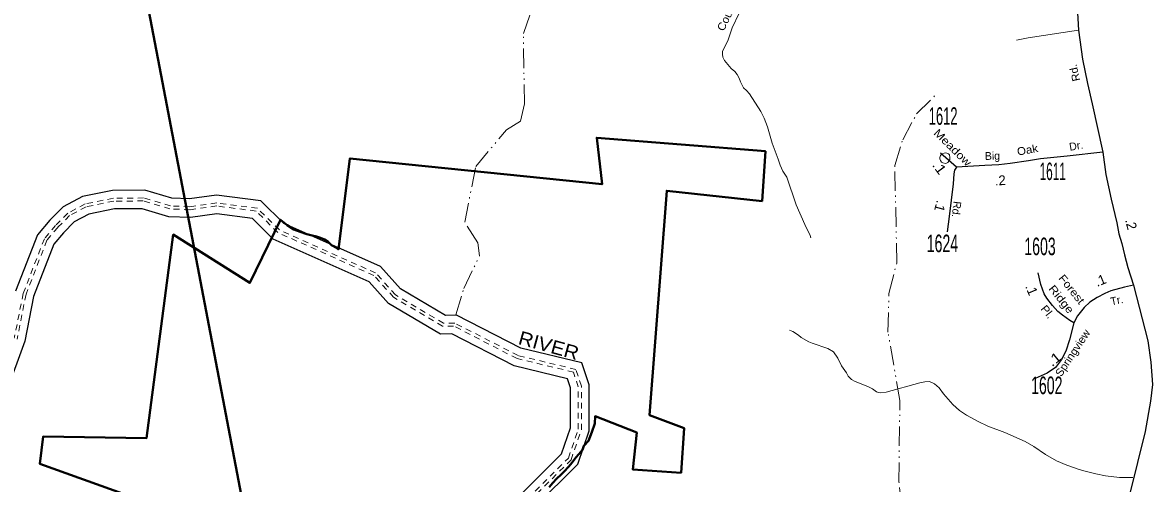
# Model space of a CAD drawing. Extents: x 583375 to 614032, y 233088 to 276691.
# Drawn here: x 607662 to 610555, y 258491 to 259671 of the extents above; entities that cross this region are included whole.
import ezdxf
from ezdxf.enums import TextEntityAlignment as Align

# ---------------------------------------------------------------- set-up
doc = ezdxf.new("R2010")
doc.units = 0
doc.header["$LTSCALE"] = 10
doc.linetypes.add('DASH_DOUBLE_DOT', pattern=[9.2, 5, -1.2, 0.3, -1.2, 0.3, -1.2])
doc.linetypes.add('SHORT_DASHED', pattern=[2.7, 1.5, -1.2])
for name, color, linetype, lineweight in [('10', 7, 'Continuous', 40), ('11', 7, 'Continuous', 40), ('17', 7, 'Continuous', 13), ('32', 7, 'Continuous', 25), ('35', 7, 'Continuous', 13), ('53', 7, 'Continuous', 40), ('56', 7, 'Continuous', 40), ('59', 7, 'DASH_DOUBLE_DOT', 13), ('60', 7, 'Continuous', 25), ('61', 7, 'SHORT_DASHED', 13)]:
    doc.layers.add(name, color=color, linetype=linetype, lineweight=lineweight)
doc.layers.add('21', color=7, linetype='Continuous')
doc.layers.add('8', color=7, linetype='Continuous')

msp = doc.modelspace()

# ---------------------------------------------------------------- linework, layer by layer
at = {"layer": '32'}
for points in [[(610403.24, 260419.13), (610404.46, 260323.89), (610401.69, 260248.36), (610397.94, 260184.41), (610394, 260140.58), (610388.79, 260094.95), (610383.06, 260053.62), (610381.93, 260037.82), (610362, 259860.17), (610360.32, 259778.51), (610360.81, 259741.9), (610365.66, 259651.56), (610375.69, 259576.98), (610388.46, 259515.13), (610400.8, 259463.07), (610427.5, 259339.35)], [(610427.5, 259339.35), (610336.62, 259328.44), (610267.9, 259322.27), (610237.35, 259316.77), (610190.42, 259310.24), (610161.44, 259306.89), (610125.93, 259304.56), (610053.45, 259301), (610012.19, 259336.44)], [(610427.5, 259339.35), (610435.63, 259281.91), (610449.22, 259218.47), (610463.62, 259158.38), (610469.05, 259130.29), (610476.44, 259104.8), (610483.47, 259075.97), (610491.57, 259044.11), (610506.73, 258998.63)], [(610053.45, 259301), (610048.28, 259292.61), (610046.24, 259283.53), (610044.65, 259257.78), (610034.36, 259174.21), (610029.22, 259135.39)], [(610353.16, 258902.22), (610343.04, 258907.58), (610324.42, 258921.38), (610313.02, 258931.38), (610299.3, 258946.28), (610284.46, 258964.88), (610277.39, 258976.61), (610268.73, 259000.57), (610262.03, 259029.98)], [(610506.73, 258998.63), (610542.64, 258855.54), (610551, 258801.66), (610554.71, 258744.07), (610550.07, 258701.33), (610536.14, 258623.3), (610497.15, 258464.64), (610468.37, 258369.89), (610449.81, 258312.29), (610422.88, 258253.77), (610374.61, 258154.37), (610300.34, 258014.28), (610277.13, 257967.84), (610255.78, 257924.18), (610246.49, 257900.95), (610239.06, 257869.37), (610228.85, 257810.84), (610212.14, 257712.38), (610191.72, 257609.26)], [(610506.73, 258998.63), (610482.85, 258993.45), (610448.65, 258983.76), (610433.17, 258977.44), (610413.17, 258967.3), (610394.78, 258954.52), (610379.99, 258941.08), (610372.84, 258932.89), (610363.16, 258920.3), (610353.16, 258902.22)], [(610353.16, 258902.22), (610342.71, 258858.6), (610333.39, 258829.48), (610322.14, 258808.12), (610306.23, 258787.54), (610285.27, 258773.18), (610254.23, 258759.2)]]:
    msp.add_lwpolyline(points, dxfattribs=at)
at = {"layer": '35'}
for points in [[(609496.82, 259694.72), (609478.99, 259657.87), (609467.93, 259623.98), (609459.09, 259608.28), (609453.97, 259596.82), (609453.85, 259590.11), (609454.92, 259582.77), (609459.61, 259574.14), (609476.25, 259553.05), (609485.85, 259545.55), (609491.8, 259538.11), (609497.1, 259528.85), (609500.54, 259519.03), (609507.55, 259503.64), (609515.33, 259497.39), (609523.07, 259488.07), (609552.63, 259443.57), (609560.83, 259426.34), (609569.52, 259404.22), (609581.47, 259361.88), (609597.07, 259321.31), (609601.65, 259305.98), (609608.66, 259290.59), (609619.24, 259274.9), (609642.49, 259204.27), (609664.62, 259153.82), (609678.67, 259125.51), (609680.38, 259119.96)], [(610206.61, 259626.2), (610236.6, 259631.66), (610365.66, 259651.56)], [(610015.39, 259333.86), (610012.12, 259330.21), (610010.81, 259325.36), (610010.72, 259321.71), (610011.88, 259318.02), (610014.83, 259313.69), (610017.85, 259311.8), (610025.74, 259310.43), (610030.65, 259312.74), (610033.76, 259315.73)], [(610033.76, 259315.73), (610036.29, 259319.97), (610036.41, 259325.46), (610035.32, 259332.16), (610032.94, 259334.66), (610026.29, 259337.22), (610022, 259336.7), (610015.87, 259334.39), (610015.39, 259333.86)], [(609625.54, 258883.31), (609633.98, 258880.08), (609648.43, 258870.63), (609655.63, 258864.41), (609674.92, 258853.66), (609683.97, 258849.78), (609723.93, 258836.16), (609738.41, 258827.96), (609749.66, 258811.87), (609758.98, 258791.54), (609771.45, 258774.22), (609776.14, 258765.6), (609784.5, 258756.88), (609793.55, 258751.82), (609826.19, 258738.96), (609838.26, 258732.62), (609848.47, 258725.7), (609853.93, 258723.75), (609858.81, 258723.05), (609872.86, 258724.57), (609959.3, 258748.41), (609972.16, 258751.21), (609984.35, 258751.55), (609996.45, 258745.82), (610008.43, 258735.82), (610020.32, 258720.34), (610043.52, 258693.03), (610060.89, 258677.42), (610078.93, 258665.47), (610108.47, 258649.62), (610133.83, 258637.52), (610176.8, 258621.4), (610228.74, 258598.39), (610251.02, 258585.13), (610281.11, 258564.98), (610308.81, 258548.55), (610335.42, 258537.64), (610367.52, 258526.64), (610382.67, 258522.03), (610409.95, 258515.39), (610434.85, 258509.99), (610470.72, 258506.21), (610504.86, 258505.51)]]:
    msp.add_lwpolyline(points, dxfattribs=at)
at = {"layer": '53'}
msp.add_lwpolyline([(609010.64, 258481.31), (609019.84, 258492.29), (609029.57, 258502.62), (609041.18, 258513.62), (609049.1, 258521.48), (609060.08, 258533.1), (609069.25, 258544.07), (609078.97, 258556.87), (609086.35, 258565.38), (609095.46, 258576.35), (609099.15, 258586.74), (609111.31, 258600.15), (609119.88, 258622.1), (609127.22, 258644.04), (609127.86, 258662.91), (609234.55, 258620.79), (609224.73, 258526.3), (609347.93, 258518.28), (609355.92, 258632.34), (609266.88, 258665.93), (609311.6, 259240.29), (609555.56, 259213.96), (609564.09, 259341.4), (609132.32, 259375.81), (609145.73, 259256.88), (608500.46, 259323.11), (608471.11, 259090.18), (608466.23, 259093.81), (608453.46, 259101.15), (608444.32, 259109.69), (608435.15, 259115.17), (608425.42, 259119.47), (608415.03, 259123.1), (608403.48, 259125.6), (608390.04, 259129.22), (608372.97, 259135.35), (608356.51, 259141.42), (608339.44, 259151.84), (608322.98, 259165.83), (608244.22, 259004.29), (608047.9, 259128.19), (607979.41, 258606.25), (607715.33, 258611.31), (607706.16, 258541.14), (608041.59, 258420.84)], dxfattribs=at)
at = {"layer": '56'}
msp.add_lwpolyline([(608478.06, 257074.66), (608436.12, 257299.76), (608386.81, 257576.06), (608335.08, 257852.3), (608232.85, 258404.23), (608020.46, 259517.3), (607914.52, 260070.42), (607785.53, 260765.67), (607624.87, 261612.16), (607528.15, 262165.98), (607439.94, 262722.18), (607312.17, 263486.89), (607246.24, 263890.47), (607224.08, 264036.41), (607221.37, 264058.42)], dxfattribs=at)
at = {"layer": '59'}
for points in [[(608771.53, 258922.38), (608791.75, 258989.7), (608832.25, 259073.89), (608827.38, 259107), (608794.19, 259159.69), (608822.5, 259302.14), (608901.12, 259396.55), (608936.81, 259418.81), (608946.88, 259462.61), (608944.44, 259642.7), (608985.25, 259756.89)], [(609629.31, 257816.25), (609812.19, 257996.53), (609850.31, 258049.77), (609913.69, 258167.47), (609926.19, 258233.23), (609923.75, 258339.31), (609905.75, 258494.7), (609908.19, 258702.7), (609877.75, 258878.38), (609880.19, 258977.34), (609900.56, 259055.95), (609895.12, 259305.11), (609915.5, 259370.7), (609951.19, 259436.97), (610001.81, 259487.95)]]:
    msp.add_lwpolyline(points, dxfattribs=at)
at = {"layer": '60'}
for points in [[(608773.12, 258921.56), (608745.01, 258921.02), (608629.82, 258989.03), (608578.21, 259046.17), (608331.28, 259156.55), (608272.68, 259214.46), (608159.11, 259229.09), (608089.45, 259219.32), (608044.22, 259221.17), (607975.08, 259241.72), (607892.71, 259241.25), (607815.37, 259225.49), (607765.88, 259198.9), (607731.98, 259165.12), (607700.58, 259127.64), (607644.61, 258982.79)], [(608761.16, 258873.73), (608732.43, 258873.18), (608599.37, 258951.75), (608549.62, 259006.82), (608303.98, 259116.63), (608250.66, 259169.32), (608159.38, 259181.07), (608091.8, 259171.6), (608036.34, 259173.86), (607968.29, 259194.1), (607897.64, 259193.69), (607831.73, 259180.26), (607794.54, 259160.27), (607767.08, 259132.91), (607742.12, 259103.12), (607690.48, 258969.47), (607667.71, 258855.13), (607620.95, 258726.49)], [(608324.68, 257418.56), (608329.28, 257485.38), (608361.56, 257566.15), (608444.85, 257656.17), (608493.5, 257687.29), (608588.84, 257704.13), (608689.63, 257758.87), (608777.62, 257785.41), (608891.38, 257905.27), (608891.38, 257964.45), (608837.44, 258023.16), (608815.48, 258085.08), (608777.93, 258146.94), (608767, 258188.09), (608767, 258228.75), (608825.07, 258335.06), (608870.08, 258373.08), (608972.56, 258429.56), (609083.9, 258540.49), (609113, 258625.09), (609113, 258742.98), (609094.09, 258799.44), (608937.95, 258837.18), (608773.12, 258921.56)], [(608276.78, 257421.97), (608281.88, 257496.2), (608320.26, 257592.24), (608413.78, 257693.31), (608475.7, 257732.91), (608572.79, 257750.07), (608671.04, 257803.43), (608751.55, 257827.71), (608843.35, 257924.43), (608843.35, 257945.74), (608795.46, 257997.88), (608771.86, 258064.37), (608733.28, 258127.93), (608718.98, 258181.83), (608718.98, 258241.01), (608787.22, 258365.96), (608842.73, 258412.84), (608943.46, 258468.35), (609042.11, 258566.65), (609064.98, 258633.12), (609064.98, 258735.15), (609056.99, 258759), (608921.14, 258791.83), (608761.16, 258873.73)]]:
    msp.add_lwpolyline(points, dxfattribs=at)
at = {"layer": '61'}
for points in [[(608768.48, 258901.47), (608739.73, 258900.92), (608617.02, 258973.36), (608566.19, 259029.63), (608319.81, 259139.77), (608263.43, 259195.49), (608159.22, 259208.91), (608090.43, 259199.27), (608040.91, 259201.28), (607972.23, 259221.71), (607894.78, 259221.26), (607822.24, 259206.48), (607777.92, 259182.66), (607746.73, 259151.58), (607718.04, 259117.34), (607663.89, 258977.2), (607641.06, 258862.58)], [(608765.8, 258893.83), (608737.72, 258893.29), (608612.16, 258967.42), (608561.64, 259023.36), (608315.45, 259133.41), (608259.92, 259188.29), (608159.26, 259201.25), (608090.81, 259191.66), (608039.65, 259193.74), (607971.15, 259214.11), (607895.57, 259213.68), (607824.85, 259199.27), (607782.49, 259176.5), (607752.33, 259146.45), (607724.66, 259113.43), (607671.2, 258975.07), (607648.39, 258860.53)], [(608296.71, 257420.34), (608301.62, 257491.69), (608337.46, 257581.38), (608426.72, 257677.84), (608483.11, 257713.91), (608579.47, 257730.94), (608678.78, 257784.87), (608762.41, 257810.1), (608863.35, 257916.45), (608863.35, 257953.53), (608812.94, 258008.41), (608790.03, 258072.99), (608751.88, 258135.85), (608738.98, 258184.44), (608738.98, 258235.9), (608802.98, 258353.09), (608854.12, 258396.28), (608955.58, 258452.2), (609059.51, 258555.75), (609084.98, 258629.78), (609084.98, 258738.41), (609072.44, 258775.84), (608928.14, 258810.72), (608765.8, 258893.83)], [(608304.73, 257419.93), (608309.54, 257489.89), (608344.36, 257577.02), (608431.91, 257671.64), (608486.09, 257706.29), (608582.15, 257723.26), (608681.89, 257777.43), (608766.76, 257803.03), (608871.38, 257913.25), (608871.38, 257956.66), (608819.96, 258012.63), (608797.31, 258076.45), (608759.33, 258139.03), (608747, 258185.48), (608747, 258233.85), (608809.31, 258347.93), (608858.69, 258389.64), (608960.44, 258445.71), (609066.49, 258551.38), (609093, 258628.44), (609093, 258739.72), (609078.64, 258782.6), (608930.95, 258818.29), (608768.48, 258901.47)]]:
    msp.add_lwpolyline(points, dxfattribs=at)

# ---------------------------------------------------------------- texts
at = {"layer": '10', "width": 1.1}
msp.add_text('Country', height=20, rotation=64.179, dxfattribs=at).set_placement((609479.53, 259693.41), align=Align.CENTER)
at = {"layer": '11'}
for s, rotation, width, p in [('Rd.', 102.956, 1.05, (610365.1, 259544.34)), ('Meadow', 315.385, 1.2, (610036.26, 259343.67)), ('Oak', 10.383, 1.1, (610236.6, 259335.08)), ('Forest', 308.603, 1.15, (610340.21, 258981.79)), ('Ridge', 308.603, 1.2, (610313.85, 258956.21)), ('Pl.', 308.603, 1.1, (610278.1, 258924.04)), ('Springview', 56.522, 1.05, (610358.95, 258819.41))]:
    msp.add_text(s, height=20, rotation=rotation, dxfattribs=dict(at, width=width)).set_placement(p, align=Align.CENTER)
for s, rotation, p in [('Dr.', 9.469, (610361.04, 259345.46)), ('Big', 1.45, (610145.46, 259319.67)), ('Rd.', 263.211, (610043.37, 259193.73)), ('Tr.', 11.797, (610465.61, 258949.9))]:
    msp.add_text(s, height=20, rotation=rotation, dxfattribs=at).set_placement(p, align=Align.CENTER)
at = {"layer": '17'}
for rotation, width, p in [(306.656, 1.2, (609999.42, 259292.42)), (39.305, 1.25, (610311.06, 258799.41))]:
    msp.add_text('.1', height=25, rotation=rotation, dxfattribs=dict(at, width=width)).set_placement(p, align=Align.CENTER)
for s, rotation, p in [('.2', 2.512, (610165.81, 259254.42)), ('.1', 254.715, (609999.4, 259203.92)), ('.2', 284.327, (610488.1, 259151.57)), ('.1', 22.457, (610426.17, 258999.2)), ('.1', 292.979, (610234.02, 258982.41))]:
    msp.add_text(s, height=25, rotation=rotation, dxfattribs=at).set_placement(p, align=Align.CENTER)
at = {"layer": '21', "width": 1.1}
msp.add_text('RIVER', height=35, rotation=344.578, dxfattribs=at).set_placement((609004.87, 258827.28), align=Align.CENTER)
at = {"layer": '8'}
for s, width, p in [('1612', 0.55, (610018.95, 259409.12)), ('1611', 0.5, (610299.48, 259267.47)), ('1624', 0.6, (610017.17, 259082.99)), ('1603', 0.6, (610266.99, 259075.3)), ('1602', 0.6, (610284.32, 258719.46))]:
    msp.add_text(s, height=45, dxfattribs=dict(at, width=width)).set_placement(p, align=Align.CENTER)

doc.saveas('drawing.dxf')
